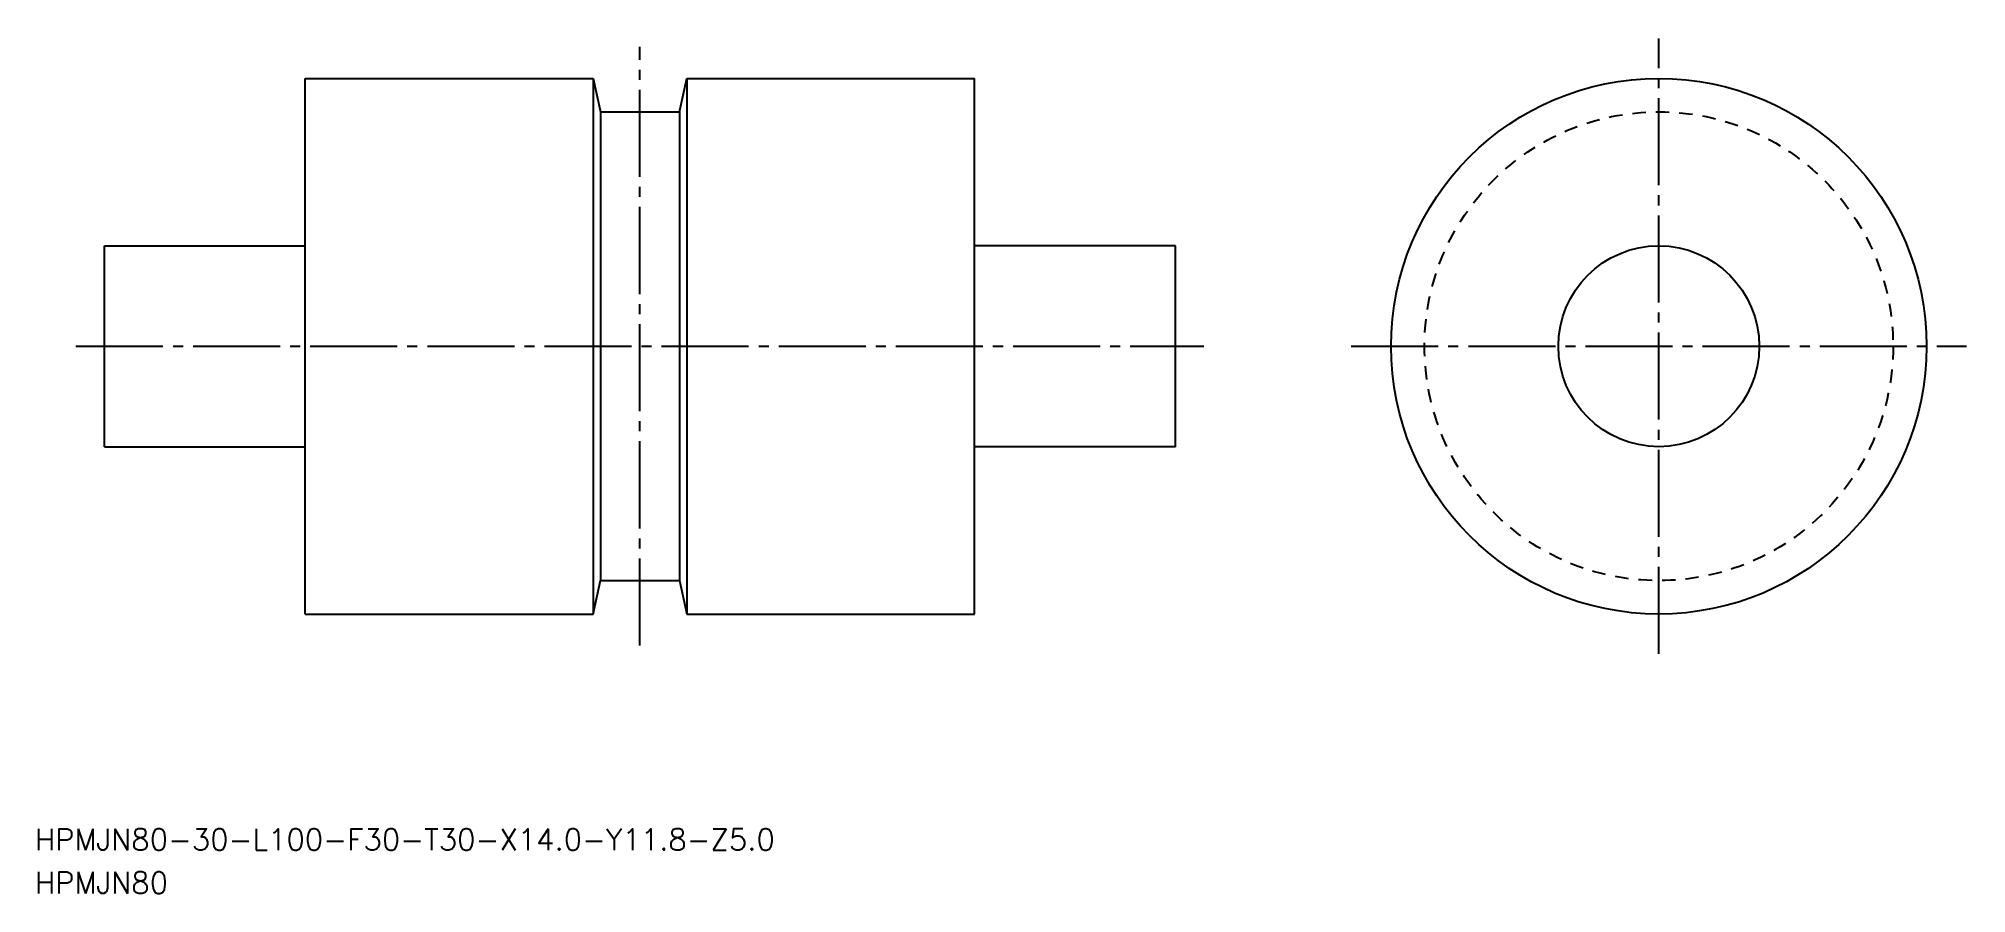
# Model space of a CAD drawing. Extents: x 68 to 356, y 119 to 247.
import ezdxf

# ---------------------------------------------------------------- set-up
doc = ezdxf.new("R2010")
doc.units = 0
doc.linetypes.add('CENTER', pattern=[17.5, 13, -1.5, 1.5, -1.5])
doc.linetypes.add('DASHED', pattern=[3.5, 2, -1.5])
doc.layers.get('0').update_dxf_attribs({"linetype": 'CONTINUOUS'})
doc.layers.add('CENTER', color=1, linetype='CENTER')
doc.styles.get("Standard").update_dxf_attribs({"font": 'txt.shx', "bigfont": '@extfont2.shx'})

msp = doc.modelspace()

# ---------------------------------------------------------------- linework, layer by layer
at = {"color": 7, "linetype": 'CONTINUOUS'}
for p, q in [((107.64, 241.08), (150.64, 241.08)), ((107.64, 161.08), (107.64, 241.08)), ((150.64, 241.08), (151.74, 236.08)), ((150.64, 241.08), (150.64, 161.08)), ((163.54, 236.08), (164.64, 241.08)), ((164.64, 241.08), (207.64, 241.08)), ((164.64, 241.08), (164.64, 161.08)), ((207.64, 161.08), (207.64, 241.08)), ((151.74, 236.08), (163.54, 236.08)), ((151.74, 236.08), (163.54, 236.08)), ((151.74, 236.08), (151.74, 166.08)), ((163.54, 236.08), (163.54, 166.08)), ((77.64, 216.08), (107.64, 216.08)), ((77.64, 186.08), (77.64, 216.08)), ((237.64, 216.08), (207.64, 216.08)), ((237.64, 186.08), (237.64, 216.08)), ((77.64, 186.08), (107.64, 186.08)), ((107.64, 161.08), (107.64, 186.08)), ((207.64, 161.08), (207.64, 186.08)), ((237.64, 186.08), (207.64, 186.08)), ((150.64, 161.08), (151.74, 166.08)), ((151.74, 166.08), (163.54, 166.08)), ((151.74, 166.08), (163.54, 166.08)), ((163.54, 166.08), (164.64, 161.08)), ((107.64, 161.08), (150.64, 161.08)), ((164.64, 161.08), (207.64, 161.08))]:
    msp.add_line(p, q, dxfattribs=at)
for radius in [40, 15]:
    msp.add_circle((309.86, 201.08), radius, dxfattribs=at)
at = {"color": 3, "linetype": 'DASHED'}
msp.add_circle((309.86, 201.08), 35, dxfattribs=at)
at = {"layer": 'CENTER', "color": 1, "linetype": 'CENTER'}
for p, q in [((157.64, 156.38), (157.64, 245.78)), ((309.86, 155.12), (309.86, 247.03)), ((73.39, 201.08), (241.89, 201.08)), ((263.91, 201.08), (355.82, 201.08))]:
    msp.add_line(p, q, dxfattribs=at)

# ---------------------------------------------------------------- texts
at = {"color": 7, "linetype": 'CONTINUOUS'}
for s, p in [('HPMJN80-30-L100-F30-T30-X14.0-Y11.8-Z5.0', (67.26, 125.81)), ('HPMJN80', (67.26, 119.36))]:
    msp.add_text(s, height=3.2, dxfattribs=at).set_placement(p)

doc.saveas('drawing.dxf')
